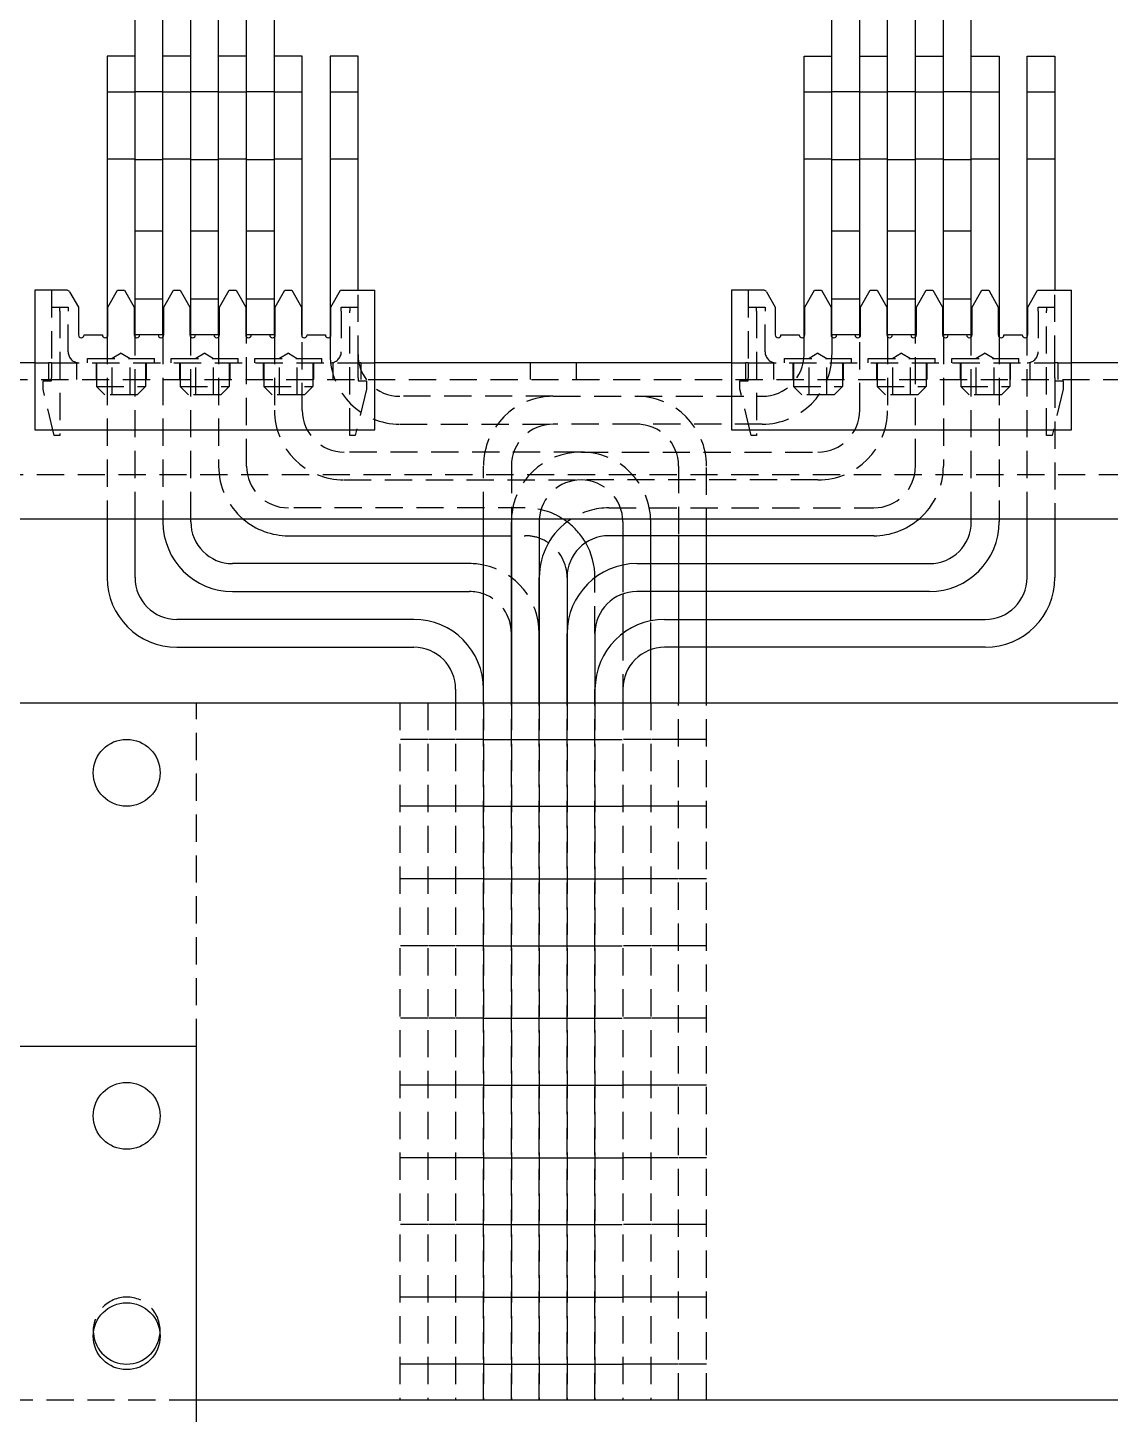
# Model space of a CAD drawing. Header units: millimetres. Extents: x -116965 to 323937, y 291661 to 566926.
# Drawn here: x -22445.9 to -22319.7, y 303244.3 to 303405.9 of the extents above; entities that cross this region are included whole.
import ezdxf

# ---------------------------------------------------------------- set-up
doc = ezdxf.new("R2010")
doc.units = ezdxf.units.MM
doc.linetypes.add('HIDDEN2', pattern=[4.7625, 3.175, -1.5875])
doc.layers.add('ALPHA', color=255, linetype='Continuous')
doc.layers.add('Pointille_Court', color=40, linetype='HIDDEN2', lineweight=25)

msp = doc.modelspace()

# ---------------------------------------------------------------- linework, layer by layer
at = {"layer": 'ALPHA'}
for p, q in [((-22433.423444, 303370.0804), (-22433.423444, 303451.3304)), ((-22430.173444, 303370.0804), (-22430.173444, 303451.3304)), ((-22426.923444, 303370.0804), (-22426.923444, 303451.3304)), ((-22423.673444, 303370.0804), (-22423.673444, 303451.3304)), ((-22420.423444, 303370.0804), (-22420.423444, 303451.3304)), ((-22417.173444, 303370.0804), (-22417.173444, 303451.3304)), ((-22352.173444, 303370.0804), (-22352.173444, 303451.3304)), ((-22348.923444, 303370.0804), (-22348.923444, 303451.3304)), ((-22345.673444, 303370.0804), (-22345.673444, 303451.3304)), ((-22342.423444, 303370.0804), (-22342.423444, 303451.3304)), ((-22339.173444, 303370.0804), (-22339.173444, 303451.3304)), ((-22335.923444, 303370.0804), (-22335.923444, 303451.3304)), ((-22436.673444, 303402.5804), (-22436.673444, 303369.848303)), ((-22433.423444, 303402.5804), (-22436.673444, 303402.5804)), ((-22426.923444, 303402.5804), (-22430.173444, 303402.5804)), ((-22420.423444, 303402.5804), (-22423.673444, 303402.5804)), ((-22413.923444, 303402.5804), (-22417.173444, 303402.5804)), ((-22413.923444, 303369.848303), (-22413.923444, 303402.5804)), ((-22410.673444, 303402.5804), (-22410.673444, 303369.848303)), ((-22407.423444, 303402.5804), (-22410.673444, 303402.5804)), ((-22407.423444, 303375.2804), (-22407.423444, 303402.5804)), ((-22355.423444, 303369.848303), (-22355.423444, 303402.5804)), ((-22355.423444, 303402.5804), (-22352.173444, 303402.5804)), ((-22348.923444, 303402.5804), (-22345.673444, 303402.5804)), ((-22342.423444, 303402.5804), (-22339.173444, 303402.5804)), ((-22335.923444, 303402.5804), (-22332.673444, 303402.5804)), ((-22332.673444, 303402.5804), (-22332.673444, 303369.848303)), ((-22329.423444, 303369.848303), (-22329.423444, 303402.5804)), ((-22329.423444, 303402.5804), (-22326.173444, 303402.5804)), ((-22326.173444, 303402.5804), (-22326.173444, 303375.2804)), ((-22445.123444, 303375.2804), (-22445.123444, 303359.0304)), ((-22441.334415, 303375.2804), (-22445.123444, 303375.2804)), ((-22441.052957, 303375.1179), (-22440.020944, 303373.3304)), ((-22436.575944, 303373.3304), (-22435.450111, 303375.2804)), ((-22435.450111, 303375.2804), (-22434.646777, 303375.2804)), ((-22434.646777, 303375.2804), (-22433.520944, 303373.3304)), ((-22430.075944, 303373.3304), (-22428.950111, 303375.2804)), ((-22428.950111, 303375.2804), (-22428.146777, 303375.2804)), ((-22428.146777, 303375.2804), (-22427.020944, 303373.3304)), ((-22423.575944, 303373.3304), (-22422.450111, 303375.2804)), ((-22422.450111, 303375.2804), (-22421.646777, 303375.2804)), ((-22421.646777, 303375.2804), (-22420.520944, 303373.3304)), ((-22417.075944, 303373.3304), (-22415.950111, 303375.2804)), ((-22415.950111, 303375.2804), (-22415.146777, 303375.2804)), ((-22415.146777, 303375.2804), (-22414.020944, 303373.3304)), ((-22410.575944, 303373.3304), (-22409.450111, 303375.2804)), ((-22409.450111, 303375.2804), (-22405.473444, 303375.2804)), ((-22405.473444, 303359.0304), (-22405.473444, 303375.2804)), ((-22363.873444, 303375.2804), (-22363.873444, 303359.0304)), ((-22360.084415, 303375.2804), (-22363.873444, 303375.2804)), ((-22359.802957, 303375.1179), (-22358.770944, 303373.3304)), ((-22355.325944, 303373.3304), (-22354.200111, 303375.2804)), ((-22354.200111, 303375.2804), (-22353.396777, 303375.2804)), ((-22353.396777, 303375.2804), (-22352.270944, 303373.3304)), ((-22348.825944, 303373.3304), (-22347.700111, 303375.2804)), ((-22347.700111, 303375.2804), (-22346.896777, 303375.2804)), ((-22346.896777, 303375.2804), (-22345.770944, 303373.3304)), ((-22342.325944, 303373.3304), (-22341.200111, 303375.2804)), ((-22341.200111, 303375.2804), (-22340.396777, 303375.2804)), ((-22340.396777, 303375.2804), (-22339.270944, 303373.3304)), ((-22335.825944, 303373.3304), (-22334.700111, 303375.2804)), ((-22334.700111, 303375.2804), (-22333.896777, 303375.2804)), ((-22333.896777, 303375.2804), (-22332.770944, 303373.3304)), ((-22329.325944, 303373.3304), (-22328.200111, 303375.2804)), ((-22328.200111, 303375.2804), (-22324.223444, 303375.2804)), ((-22324.223444, 303359.0304), (-22324.223444, 303375.2804)), ((-22440.020944, 303373.3304), (-22440.020944, 303370.0804)), ((-22436.575944, 303370.0804), (-22436.575944, 303373.3304)), ((-22433.520944, 303373.3304), (-22433.520944, 303370.0804)), ((-22430.075944, 303370.0804), (-22430.075944, 303373.3304)), ((-22427.020944, 303373.3304), (-22427.020944, 303370.0804)), ((-22423.575944, 303370.0804), (-22423.575944, 303373.3304)), ((-22420.520944, 303373.3304), (-22420.520944, 303370.0804)), ((-22417.075944, 303370.0804), (-22417.075944, 303373.3304)), ((-22414.020944, 303373.3304), (-22414.020944, 303370.0804)), ((-22410.575944, 303370.0804), (-22410.575944, 303373.3304)), ((-22358.770944, 303373.3304), (-22358.770944, 303370.0804)), ((-22355.325944, 303370.0804), (-22355.325944, 303373.3304)), ((-22352.270944, 303373.3304), (-22352.270944, 303370.0804)), ((-22348.825944, 303370.0804), (-22348.825944, 303373.3304)), ((-22345.770944, 303373.3304), (-22345.770944, 303370.0804)), ((-22342.325944, 303370.0804), (-22342.325944, 303373.3304)), ((-22339.270944, 303373.3304), (-22339.270944, 303370.0804)), ((-22335.825944, 303370.0804), (-22335.825944, 303373.3304)), ((-22332.770944, 303373.3304), (-22332.770944, 303370.0804)), ((-22329.325944, 303370.0804), (-22329.325944, 303373.3304)), ((-22439.370944, 303370.0804), (-22437.225944, 303370.0804)), ((-22430.173444, 303370.0804), (-22433.423444, 303370.0804)), ((-22433.423444, 303369.848303), (-22433.423444, 303370.0804)), ((-22430.173444, 303370.0804), (-22430.173444, 303369.848303)), ((-22423.673444, 303370.0804), (-22426.923444, 303370.0804)), ((-22426.923444, 303369.848303), (-22426.923444, 303370.0804)), ((-22423.673444, 303370.0804), (-22423.673444, 303369.848303)), ((-22417.173444, 303370.0804), (-22420.423444, 303370.0804)), ((-22420.423444, 303369.848303), (-22420.423444, 303370.0804)), ((-22417.173444, 303370.0804), (-22417.173444, 303369.848303)), ((-22413.370944, 303370.0804), (-22411.225944, 303370.0804)), ((-22358.120944, 303370.0804), (-22355.975944, 303370.0804)), ((-22348.923444, 303370.0804), (-22352.173444, 303370.0804)), ((-22352.173444, 303370.0804), (-22352.173444, 303369.848303)), ((-22348.923444, 303369.848303), (-22348.923444, 303370.0804)), ((-22342.423444, 303370.0804), (-22345.673444, 303370.0804)), ((-22345.673444, 303370.0804), (-22345.673444, 303369.848303)), ((-22342.423444, 303369.848303), (-22342.423444, 303370.0804)), ((-22335.923444, 303370.0804), (-22339.173444, 303370.0804)), ((-22339.173444, 303370.0804), (-22339.173444, 303369.848303)), ((-22335.923444, 303369.848303), (-22335.923444, 303370.0804)), ((-22332.120944, 303370.0804), (-22329.975944, 303370.0804)), ((-22445.123444, 303366.8304), (-22486.723444, 303366.8304)), ((-22363.873444, 303366.8304), (-22405.473444, 303366.8304)), ((-22282.623444, 303366.8304), (-22324.223444, 303366.8304)), ((-22445.123444, 303359.0304), (-22405.473444, 303359.0304)), ((-22363.873444, 303359.0304), (-22324.223444, 303359.0304)), ((-22222.173444, 303348.6304), (-22550.423444, 303348.6304)), ((-22436.673444, 303348.6304), (-22436.673444, 303341.8054)), ((-22433.423444, 303341.8054), (-22433.423444, 303348.6304)), ((-22430.173444, 303348.6304), (-22430.173444, 303348.3054)), ((-22426.923444, 303348.3054), (-22426.923444, 303348.6304)), ((-22392.798444, 303327.1804), (-22392.798444, 303348.6304)), ((-22389.548444, 303348.6304), (-22389.548444, 303327.1804)), ((-22389.548444, 303327.1804), (-22389.548444, 303348.3054)), ((-22386.298444, 303348.3054), (-22386.298444, 303327.1804)), ((-22335.923444, 303348.3054), (-22335.923444, 303348.6304)), ((-22332.673444, 303348.6304), (-22332.673444, 303348.3054)), ((-22329.423444, 303341.8054), (-22329.423444, 303348.6304)), ((-22326.173444, 303348.6304), (-22326.173444, 303341.8054)), ((-22415.548444, 303346.6804), (-22392.798444, 303346.6804)), ((-22347.298444, 303346.6804), (-22378.173444, 303346.6804)), ((-22376.548444, 303346.6804), (-22376.548444, 303343.266241)), ((-22373.298444, 303343.4304), (-22373.298444, 303346.6804)), ((-22370.048444, 303346.6804), (-22370.048444, 303343.4304)), ((-22366.798444, 303343.4304), (-22366.798444, 303346.6804)), ((-22394.423444, 303343.4304), (-22422.048444, 303343.4304)), ((-22374.923444, 303343.4304), (-22340.798444, 303343.4304)), ((-22386.298444, 303327.1804), (-22386.298444, 303341.8054)), ((-22383.048444, 303341.8054), (-22383.048444, 303327.1804)), ((-22422.048444, 303340.1804), (-22394.423444, 303340.1804)), ((-22340.798444, 303340.1804), (-22374.923444, 303340.1804)), ((-22373.298444, 303336.766241), (-22373.298444, 303340.1804)), ((-22370.048444, 303340.1804), (-22370.048444, 303336.9304)), ((-22366.798444, 303336.9304), (-22366.798444, 303340.1804)), ((-22376.548444, 303339.901594), (-22376.548444, 303335.3054)), ((-22400.923444, 303336.9304), (-22428.548444, 303336.9304)), ((-22371.673444, 303336.9304), (-22334.298444, 303336.9304)), ((-22383.048444, 303327.1804), (-22383.048444, 303335.3054)), ((-22379.798444, 303335.3054), (-22379.798444, 303327.1804)), ((-22428.548444, 303333.6804), (-22400.923444, 303333.6804)), ((-22373.298444, 303327.1804), (-22373.298444, 303333.401594)), ((-22334.298444, 303333.6804), (-22371.673444, 303333.6804)), ((-22370.048444, 303333.6804), (-22370.048444, 303327.1804)), ((-22366.798444, 303327.1804), (-22366.798444, 303333.6804)), ((-22396.048444, 303328.8054), (-22396.048444, 303327.1804)), ((-22379.798444, 303327.1804), (-22379.798444, 303328.8054)), ((-22376.548444, 303328.8054), (-22376.548444, 303327.1804)), ((-22256.298444, 303327.1804), (-22507.523444, 303327.1804)), ((-22507.523444, 303287.2054), (-22426.273444, 303287.2054)), ((-22426.273444, 303104.2304), (-22426.273444, 303287.2054)), ((-22256.298444, 303245.9304), (-22426.273444, 303245.9304))]:
    msp.add_line(p, q, dxfattribs=at)
for centre in [(-22434.398444, 303319.0554), (-22434.398444, 303279.0804), (-22434.398444, 303253.4054)]:
    msp.add_circle(centre, 3.9, dxfattribs=at)
for centre, radius, start, end in [((-22441.334415, 303374.9554), 0.325, 30, 90), ((-22360.084415, 303374.9554), 0.325, 30, 90), ((-22439.695944, 303370.0804), 0.325, 180, 0), ((-22436.900944, 303370.0804), 0.325, 180, 0), ((-22433.195944, 303370.0804), 0.325, 180, 0), ((-22430.400944, 303370.0804), 0.325, 180, 0), ((-22426.695944, 303370.0804), 0.325, 180, 0), ((-22423.900944, 303370.0804), 0.325, 180, 0), ((-22420.195944, 303370.0804), 0.325, 180, 0), ((-22417.400944, 303370.0804), 0.325, 180, 0), ((-22413.695944, 303370.0804), 0.325, 180, 0), ((-22410.900944, 303370.0804), 0.325, 180, 0), ((-22358.445944, 303370.0804), 0.325, 180, 0), ((-22355.650944, 303370.0804), 0.325, 180, 0), ((-22351.945944, 303370.0804), 0.325, 180, 0), ((-22349.150944, 303370.0804), 0.325, 180, 0), ((-22345.445944, 303370.0804), 0.325, 180, 0), ((-22342.650944, 303370.0804), 0.325, 180, 0), ((-22338.945944, 303370.0804), 0.325, 180, 0), ((-22336.150944, 303370.0804), 0.325, 180, 0), ((-22332.445944, 303370.0804), 0.325, 180, 0), ((-22329.650944, 303370.0804), 0.325, 180, 0), ((-22422.048444, 303348.3054), 8.125, 180, 270), ((-22422.048444, 303348.3054), 4.875, 180, 270), ((-22415.548444, 303354.8054), 8.125, 229.46419789, 270), ((-22381.423444, 303348.3054), 8.125, 177.70755723, 180), ((-22381.423444, 303348.3054), 4.875, 176.17744627, 180), ((-22378.173444, 303341.8054), 8.125, 122.85988038, 180), ((-22387.923444, 303341.8054), 8.125, 53.13010235, 57.14011962), ((-22347.298444, 303354.8054), 8.125, 270, 310.53580211), ((-22340.798444, 303348.3054), 4.875, 270, 0), ((-22340.798444, 303348.3054), 8.125, 270, 0), ((-22378.173444, 303341.8054), 4.875, 90, 180), ((-22387.923444, 303341.8054), 4.875, 56.2510114, 70.52877937), ((-22387.923444, 303341.8054), 8.125, 0, 29.92643486), ((-22394.423444, 303335.3054), 8.125, 78.46304097, 90), ((-22374.923444, 303335.3054), 8.125, 90, 180), ((-22428.548444, 303341.8054), 8.125, 180, 270), ((-22428.548444, 303341.8054), 4.875, 180, 270), ((-22334.298444, 303341.8054), 4.875, 270, 0), ((-22334.298444, 303341.8054), 8.125, 270, 0), ((-22394.423444, 303335.3054), 4.875, 70.52877937, 90), ((-22374.923444, 303335.3054), 4.875, 90, 180), ((-22400.923444, 303328.8054), 8.125, 0, 90), ((-22371.673444, 303328.8054), 8.125, 90, 180), ((-22400.923444, 303328.8054), 4.875, 0, 90), ((-22371.673444, 303328.8054), 4.875, 90, 180), ((-22434.398444, 303254.0554), 3.9, 184.78019185, 355.21980815)]:
    msp.add_arc(centre, radius, start, end, dxfattribs=at)
at = {"layer": 'Pointille_Court'}
for p, q in [((-22433.423444, 303398.3554), (-22436.673444, 303398.3554)), ((-22430.173444, 303398.4204), (-22433.423444, 303398.4204)), ((-22426.923444, 303398.3554), (-22430.173444, 303398.3554)), ((-22423.673444, 303398.4204), (-22426.923444, 303398.4204)), ((-22420.423444, 303398.3554), (-22423.673444, 303398.3554)), ((-22417.173444, 303398.4204), (-22420.423444, 303398.4204)), ((-22413.923444, 303398.3554), (-22417.173444, 303398.3554)), ((-22407.423444, 303398.3554), (-22410.673444, 303398.3554)), ((-22352.173444, 303398.3554), (-22355.423444, 303398.3554)), ((-22348.923444, 303398.4204), (-22352.173444, 303398.4204)), ((-22345.673444, 303398.3554), (-22348.923444, 303398.3554)), ((-22342.423444, 303398.4204), (-22345.673444, 303398.4204)), ((-22339.173444, 303398.3554), (-22342.423444, 303398.3554)), ((-22335.923444, 303398.4204), (-22339.173444, 303398.4204)), ((-22332.673444, 303398.3554), (-22335.923444, 303398.3554)), ((-22326.173444, 303398.3554), (-22329.423444, 303398.3554)), ((-22433.423444, 303390.5554), (-22436.673444, 303390.5554)), ((-22430.173444, 303390.4904), (-22433.423444, 303390.4904)), ((-22426.923444, 303390.5554), (-22430.173444, 303390.5554)), ((-22423.673444, 303390.4904), (-22426.923444, 303390.4904)), ((-22420.423444, 303390.5554), (-22423.673444, 303390.5554)), ((-22417.173444, 303390.4904), (-22420.423444, 303390.4904)), ((-22413.923444, 303390.5554), (-22417.173444, 303390.5554)), ((-22407.423444, 303390.5554), (-22410.673444, 303390.5554)), ((-22352.173444, 303390.5554), (-22355.423444, 303390.5554)), ((-22348.923444, 303390.4904), (-22352.173444, 303390.4904)), ((-22345.673444, 303390.5554), (-22348.923444, 303390.5554)), ((-22342.423444, 303390.4904), (-22345.673444, 303390.4904)), ((-22339.173444, 303390.5554), (-22342.423444, 303390.5554)), ((-22335.923444, 303390.4904), (-22339.173444, 303390.4904)), ((-22332.673444, 303390.5554), (-22335.923444, 303390.5554)), ((-22326.173444, 303390.5554), (-22329.423444, 303390.5554)), ((-22430.173444, 303382.1704), (-22433.423444, 303382.1704)), ((-22423.673444, 303382.1704), (-22426.923444, 303382.1704)), ((-22417.173444, 303382.1704), (-22420.423444, 303382.1704)), ((-22348.923444, 303382.1704), (-22352.173444, 303382.1704)), ((-22342.423444, 303382.1704), (-22345.673444, 303382.1704)), ((-22335.923444, 303382.1704), (-22339.173444, 303382.1704)), ((-22443.173444, 303375.2804), (-22443.173444, 303366.8304)), ((-22430.173444, 303374.2404), (-22433.423444, 303374.2404)), ((-22423.673444, 303374.2404), (-22426.923444, 303374.2404)), ((-22417.173444, 303374.2404), (-22420.423444, 303374.2404)), ((-22407.423444, 303366.8304), (-22407.423444, 303375.2804)), ((-22361.923444, 303375.2804), (-22361.923444, 303366.8304)), ((-22348.923444, 303374.2404), (-22352.173444, 303374.2404)), ((-22342.423444, 303374.2404), (-22345.673444, 303374.2404)), ((-22335.923444, 303374.2404), (-22339.173444, 303374.2404)), ((-22326.173444, 303366.8304), (-22326.173444, 303375.2804)), ((-22443.173444, 303373.3304), (-22441.223444, 303373.3304)), ((-22442.198444, 303372.864075), (-22442.198444, 303373.3304)), ((-22442.198444, 303372.864075), (-22442.198444, 303358.3804)), ((-22441.223444, 303373.3304), (-22441.223444, 303372.859913)), ((-22441.223444, 303368.1304), (-22441.223444, 303372.859913)), ((-22409.373444, 303373.3304), (-22407.423444, 303373.3304)), ((-22409.373444, 303372.859913), (-22409.373444, 303373.3304)), ((-22409.373444, 303372.859913), (-22409.373444, 303368.1304)), ((-22408.398444, 303373.3304), (-22408.398444, 303372.870258)), ((-22408.398444, 303358.3804), (-22408.398444, 303372.870258)), ((-22361.923444, 303373.3304), (-22359.973444, 303373.3304)), ((-22360.948444, 303372.864075), (-22360.948444, 303373.3304)), ((-22360.948444, 303372.864075), (-22360.948444, 303358.3804)), ((-22359.973444, 303373.3304), (-22359.973444, 303372.859913)), ((-22359.973444, 303368.1304), (-22359.973444, 303372.859913)), ((-22328.123444, 303373.3304), (-22326.173444, 303373.3304)), ((-22328.123444, 303372.859913), (-22328.123444, 303373.3304)), ((-22328.123444, 303372.859913), (-22328.123444, 303368.1304)), ((-22327.148444, 303373.3304), (-22327.148444, 303372.870258)), ((-22327.148444, 303358.3804), (-22327.148444, 303372.870258)), ((-22436.673444, 303369.848303), (-22436.673444, 303348.6304)), ((-22433.423444, 303348.6304), (-22433.423444, 303369.848303)), ((-22430.173444, 303369.848303), (-22430.173444, 303348.6304)), ((-22426.923444, 303348.6304), (-22426.923444, 303369.848303)), ((-22423.673444, 303369.848303), (-22423.673444, 303354.8054)), ((-22420.423444, 303354.8054), (-22420.423444, 303369.848303)), ((-22417.173444, 303369.848303), (-22417.173444, 303361.3054)), ((-22413.923444, 303361.3054), (-22413.923444, 303369.848303)), ((-22410.673444, 303369.848303), (-22410.673444, 303367.8054)), ((-22355.423444, 303367.8054), (-22355.423444, 303369.848303)), ((-22352.173444, 303369.848303), (-22352.173444, 303367.8054)), ((-22348.923444, 303361.3054), (-22348.923444, 303369.848303)), ((-22345.673444, 303369.848303), (-22345.673444, 303361.3054)), ((-22342.423444, 303354.8054), (-22342.423444, 303369.848303)), ((-22339.173444, 303369.848303), (-22339.173444, 303354.8054)), ((-22335.923444, 303348.6304), (-22335.923444, 303369.848303)), ((-22332.673444, 303369.848303), (-22332.673444, 303348.6304)), ((-22329.423444, 303348.6304), (-22329.423444, 303369.848303)), ((-22435.048444, 303367.942795), (-22436.088444, 303367.3179)), ((-22435.048444, 303367.942795), (-22434.008444, 303367.3179)), ((-22425.298444, 303367.942795), (-22426.338444, 303367.3179)), ((-22425.298444, 303367.942795), (-22424.258444, 303367.3179)), ((-22415.548444, 303367.942795), (-22416.588444, 303367.3179)), ((-22415.548444, 303367.942795), (-22414.508444, 303367.3179)), ((-22353.798444, 303367.942795), (-22354.838444, 303367.3179)), ((-22353.798444, 303367.942795), (-22352.758444, 303367.3179)), ((-22344.048444, 303367.942795), (-22345.088444, 303367.3179)), ((-22344.048444, 303367.942795), (-22343.008444, 303367.3179)), ((-22334.298444, 303367.942795), (-22335.338444, 303367.3179)), ((-22334.298444, 303367.942795), (-22333.258444, 303367.3179)), ((-22445.123444, 303366.8304), (-22443.498444, 303366.8304)), ((-22443.475469, 303366.8304), (-22443.498444, 303366.8304)), ((-22443.498444, 303366.8304), (-22443.498444, 303364.8804)), ((-22443.173444, 303366.8304), (-22443.475469, 303366.8304)), ((-22443.173444, 303366.8304), (-22443.173444, 303365.08423)), ((-22443.173444, 303366.8304), (-22407.423444, 303366.8304)), ((-22440.248444, 303366.8304), (-22440.248444, 303364.8804)), ((-22438.948444, 303366.8304), (-22438.948444, 303367.3179)), ((-22438.948444, 303367.3179), (-22431.148444, 303367.3179)), ((-22437.973444, 303366.8304), (-22437.973444, 303364.8804)), ((-22437.908444, 303366.8304), (-22437.908444, 303364.0679)), ((-22436.088444, 303363.0929), (-22436.088444, 303366.8304)), ((-22434.008444, 303363.0929), (-22434.008444, 303366.8304)), ((-22432.188444, 303366.8304), (-22432.188444, 303364.0679)), ((-22432.123444, 303366.8304), (-22432.123444, 303364.8804)), ((-22431.148444, 303366.8304), (-22431.148444, 303367.3179)), ((-22429.198444, 303366.8304), (-22429.198444, 303367.3179)), ((-22429.198444, 303367.3179), (-22421.398444, 303367.3179)), ((-22428.223444, 303366.8304), (-22428.223444, 303364.8804)), ((-22428.158444, 303366.8304), (-22428.158444, 303364.0679)), ((-22426.338444, 303363.0929), (-22426.338444, 303366.8304)), ((-22424.258444, 303363.0929), (-22424.258444, 303366.8304)), ((-22422.438444, 303366.8304), (-22422.438444, 303364.0679)), ((-22422.373444, 303366.8304), (-22422.373444, 303364.8804)), ((-22421.398444, 303366.8304), (-22421.398444, 303367.3179)), ((-22419.448444, 303366.8304), (-22419.448444, 303367.3179)), ((-22419.448444, 303367.3179), (-22411.648444, 303367.3179)), ((-22418.473444, 303366.8304), (-22418.473444, 303364.8804)), ((-22418.408444, 303366.8304), (-22418.408444, 303364.0679)), ((-22416.588444, 303363.0929), (-22416.588444, 303366.8304)), ((-22414.508444, 303363.0929), (-22414.508444, 303366.8304)), ((-22412.688444, 303366.8304), (-22412.688444, 303364.0679)), ((-22412.623444, 303366.8304), (-22412.623444, 303364.8804)), ((-22411.648444, 303366.8304), (-22411.648444, 303367.3179)), ((-22410.348444, 303366.8304), (-22410.348444, 303364.8804)), ((-22407.121418, 303366.8304), (-22407.423444, 303366.8304)), ((-22407.423444, 303365.08423), (-22407.423444, 303366.8304)), ((-22407.098444, 303366.8304), (-22407.121418, 303366.8304)), ((-22407.098444, 303366.8304), (-22405.473444, 303366.8304)), ((-22407.098444, 303366.8304), (-22407.098444, 303364.8804)), ((-22387.370944, 303366.8304), (-22387.370944, 303364.8804)), ((-22381.975944, 303366.8304), (-22381.975944, 303364.8804)), ((-22363.873444, 303366.8304), (-22362.248444, 303366.8304)), ((-22362.225469, 303366.8304), (-22362.248444, 303366.8304)), ((-22362.248444, 303366.8304), (-22362.248444, 303364.8804)), ((-22361.923444, 303366.8304), (-22362.225469, 303366.8304)), ((-22361.923444, 303366.8304), (-22361.923444, 303365.08423)), ((-22361.923444, 303366.8304), (-22326.173444, 303366.8304)), ((-22358.998444, 303366.8304), (-22358.998444, 303364.8804)), ((-22357.698444, 303366.8304), (-22357.698444, 303367.3179)), ((-22357.698444, 303367.3179), (-22349.898444, 303367.3179)), ((-22356.723444, 303366.8304), (-22356.723444, 303364.8804)), ((-22356.658444, 303366.8304), (-22356.658444, 303364.0679)), ((-22354.838444, 303363.0929), (-22354.838444, 303366.8304)), ((-22352.758444, 303363.0929), (-22352.758444, 303366.8304)), ((-22350.938444, 303366.8304), (-22350.938444, 303364.0679)), ((-22350.873444, 303366.8304), (-22350.873444, 303364.8804)), ((-22349.898444, 303366.8304), (-22349.898444, 303367.3179)), ((-22347.948444, 303366.8304), (-22347.948444, 303367.3179)), ((-22347.948444, 303367.3179), (-22340.148444, 303367.3179)), ((-22346.973444, 303366.8304), (-22346.973444, 303364.8804)), ((-22346.908444, 303366.8304), (-22346.908444, 303364.0679)), ((-22345.088444, 303363.0929), (-22345.088444, 303366.8304)), ((-22343.008444, 303363.0929), (-22343.008444, 303366.8304)), ((-22341.188444, 303366.8304), (-22341.188444, 303364.0679)), ((-22341.123444, 303366.8304), (-22341.123444, 303364.8804)), ((-22340.148444, 303366.8304), (-22340.148444, 303367.3179)), ((-22338.198444, 303366.8304), (-22338.198444, 303367.3179)), ((-22338.198444, 303367.3179), (-22330.398444, 303367.3179)), ((-22337.223444, 303366.8304), (-22337.223444, 303364.8804)), ((-22337.158444, 303366.8304), (-22337.158444, 303364.0679)), ((-22335.338444, 303363.0929), (-22335.338444, 303366.8304)), ((-22333.258444, 303363.0929), (-22333.258444, 303366.8304)), ((-22331.438444, 303366.8304), (-22331.438444, 303364.0679)), ((-22331.373444, 303366.8304), (-22331.373444, 303364.8804)), ((-22330.398444, 303366.8304), (-22330.398444, 303367.3179)), ((-22329.098444, 303366.8304), (-22329.098444, 303364.8804)), ((-22325.871418, 303366.8304), (-22326.173444, 303366.8304)), ((-22326.173444, 303365.08423), (-22326.173444, 303366.8304)), ((-22325.848444, 303366.8304), (-22325.871418, 303366.8304)), ((-22325.848444, 303366.8304), (-22324.223444, 303366.8304)), ((-22325.848444, 303366.8304), (-22325.848444, 303364.8804)), ((-22563.423444, 303364.8804), (-22209.173444, 303364.8804)), ((-22444.148444, 303364.7504), (-22443.173444, 303364.7504)), ((-22444.148444, 303363.7754), (-22444.148444, 303364.7504)), ((-22443.173444, 303364.7504), (-22443.173444, 303365.08423)), ((-22407.423444, 303365.08423), (-22407.423444, 303364.7504)), ((-22407.423444, 303364.7504), (-22406.448444, 303364.7504)), ((-22406.448444, 303364.7504), (-22406.448444, 303363.7754)), ((-22362.898444, 303364.7504), (-22361.923444, 303364.7504)), ((-22362.898444, 303363.7754), (-22362.898444, 303364.7504)), ((-22361.923444, 303364.7504), (-22361.923444, 303365.08423)), ((-22326.173444, 303365.08423), (-22326.173444, 303364.7504)), ((-22326.173444, 303364.7504), (-22325.198444, 303364.7504)), ((-22326.173444, 303364.7504), (-22326.173444, 303348.6304)), ((-22325.198444, 303364.7504), (-22325.198444, 303363.7754)), ((-22442.848444, 303358.3804), (-22444.148444, 303363.7754)), ((-22436.933444, 303363.0929), (-22437.908444, 303364.0679)), ((-22437.908444, 303364.0679), (-22432.188444, 303364.0679)), ((-22433.163444, 303363.0929), (-22436.933444, 303363.0929)), ((-22433.163444, 303363.0929), (-22432.188444, 303364.0679)), ((-22427.183444, 303363.0929), (-22428.158444, 303364.0679)), ((-22428.158444, 303364.0679), (-22422.438444, 303364.0679)), ((-22423.413444, 303363.0929), (-22427.183444, 303363.0929)), ((-22423.413444, 303363.0929), (-22422.438444, 303364.0679)), ((-22417.433444, 303363.0929), (-22418.408444, 303364.0679)), ((-22418.408444, 303364.0679), (-22412.688444, 303364.0679)), ((-22413.663444, 303363.0929), (-22417.433444, 303363.0929)), ((-22413.663444, 303363.0929), (-22412.688444, 303364.0679)), ((-22406.448444, 303363.7754), (-22407.748444, 303358.3804)), ((-22384.673444, 303362.9304), (-22402.548444, 303362.9304)), ((-22384.673444, 303362.9304), (-22360.298444, 303362.9304)), ((-22361.598444, 303358.3804), (-22362.898444, 303363.7754)), ((-22355.683444, 303363.0929), (-22356.658444, 303364.0679)), ((-22356.658444, 303364.0679), (-22350.938444, 303364.0679)), ((-22351.913444, 303363.0929), (-22355.683444, 303363.0929)), ((-22351.913444, 303363.0929), (-22350.938444, 303364.0679)), ((-22345.933444, 303363.0929), (-22346.908444, 303364.0679)), ((-22346.908444, 303364.0679), (-22341.188444, 303364.0679)), ((-22342.163444, 303363.0929), (-22345.933444, 303363.0929)), ((-22342.163444, 303363.0929), (-22341.188444, 303364.0679)), ((-22336.183444, 303363.0929), (-22337.158444, 303364.0679)), ((-22337.158444, 303364.0679), (-22331.438444, 303364.0679)), ((-22332.413444, 303363.0929), (-22336.183444, 303363.0929)), ((-22332.413444, 303363.0929), (-22331.438444, 303364.0679)), ((-22325.198444, 303363.7754), (-22326.498444, 303358.3804)), ((-22402.548444, 303359.6804), (-22384.673444, 303359.6804)), ((-22360.298444, 303359.6804), (-22384.673444, 303359.6804)), ((-22442.198444, 303358.3804), (-22442.848444, 303358.3804)), ((-22407.748444, 303358.3804), (-22408.398444, 303358.3804)), ((-22360.948444, 303358.3804), (-22361.598444, 303358.3804)), ((-22326.498444, 303358.3804), (-22327.148444, 303358.3804)), ((-22381.423444, 303356.4304), (-22409.048444, 303356.4304)), ((-22381.423444, 303356.4304), (-22353.798444, 303356.4304)), ((-22392.798444, 303348.6304), (-22392.798444, 303354.8054)), ((-22389.548444, 303354.8054), (-22389.548444, 303348.6304)), ((-22370.048444, 303354.8054), (-22370.048444, 303346.6804)), ((-22366.798444, 303346.6804), (-22366.798444, 303354.8054)), ((-22530.598444, 303353.8304), (-22238.748444, 303353.8304)), ((-22409.048444, 303353.1804), (-22381.423444, 303353.1804)), ((-22353.798444, 303353.1804), (-22381.423444, 303353.1804)), ((-22387.923444, 303349.9304), (-22415.548444, 303349.9304)), ((-22378.173444, 303349.9304), (-22347.298444, 303349.9304)), ((-22376.548444, 303348.3054), (-22376.548444, 303346.6804)), ((-22373.298444, 303346.6804), (-22373.298444, 303348.3054)), ((-22392.798444, 303346.6804), (-22387.923444, 303346.6804)), ((-22373.298444, 303340.1804), (-22373.298444, 303343.4304)), ((-22370.048444, 303343.4304), (-22370.048444, 303340.1804)), ((-22366.798444, 303340.1804), (-22366.798444, 303343.4304)), ((-22379.798444, 303335.3054), (-22379.798444, 303341.8054)), ((-22376.548444, 303343.266241), (-22376.548444, 303339.901594)), ((-22373.298444, 303333.401594), (-22373.298444, 303336.766241)), ((-22370.048444, 303336.9304), (-22370.048444, 303333.6804)), ((-22366.798444, 303333.6804), (-22366.798444, 303336.9304)), ((-22376.548444, 303335.3054), (-22376.548444, 303328.8054)), ((-22426.273444, 303287.2054), (-22426.273444, 303327.1804)), ((-22402.548444, 303327.1804), (-22402.548444, 303245.9304)), ((-22399.298444, 303327.1804), (-22399.298444, 303245.9304)), ((-22399.298444, 303327.1804), (-22399.298444, 303245.9304)), ((-22396.048444, 303327.1804), (-22396.048444, 303245.9304)), ((-22396.048444, 303327.1804), (-22396.048444, 303245.9304)), ((-22392.798444, 303327.1804), (-22392.798444, 303245.9304)), ((-22392.798444, 303245.9304), (-22392.798444, 303327.1804)), ((-22389.548444, 303245.9304), (-22389.548444, 303327.1804)), ((-22389.548444, 303327.1804), (-22389.548444, 303245.9304)), ((-22386.298444, 303327.1804), (-22386.298444, 303245.9304)), ((-22386.298444, 303245.9304), (-22386.298444, 303327.1804)), ((-22383.048444, 303327.1804), (-22383.048444, 303245.9304)), ((-22383.048444, 303245.9304), (-22383.048444, 303327.1804)), ((-22379.798444, 303327.1804), (-22379.798444, 303245.9304)), ((-22379.798444, 303245.9304), (-22379.798444, 303327.1804)), ((-22376.548444, 303327.1804), (-22376.548444, 303245.9304)), ((-22373.298444, 303327.1804), (-22373.298444, 303245.9304)), ((-22370.048444, 303245.9304), (-22370.048444, 303327.1804)), ((-22366.798444, 303245.9304), (-22366.798444, 303327.1804)), ((-22399.298444, 303322.9554), (-22402.548444, 303322.9554)), ((-22396.048444, 303322.9554), (-22399.298444, 303322.9554)), ((-22392.798444, 303322.9554), (-22396.048444, 303322.9554)), ((-22392.798444, 303322.9554), (-22389.548444, 303322.9554)), ((-22389.548444, 303322.9554), (-22386.298444, 303322.9554)), ((-22386.298444, 303322.9554), (-22383.048444, 303322.9554)), ((-22383.048444, 303322.9554), (-22379.798444, 303322.9554)), ((-22379.798444, 303322.9554), (-22376.548444, 303322.9554)), ((-22373.298444, 303322.9554), (-22376.548444, 303322.9554)), ((-22370.048444, 303322.9554), (-22373.298444, 303322.9554)), ((-22366.798444, 303322.9554), (-22370.048444, 303322.9554)), ((-22399.298444, 303315.1554), (-22402.548444, 303315.1554)), ((-22396.048444, 303315.1554), (-22399.298444, 303315.1554)), ((-22392.798444, 303315.1554), (-22396.048444, 303315.1554)), ((-22392.798444, 303315.1554), (-22389.548444, 303315.1554)), ((-22389.548444, 303315.1554), (-22386.298444, 303315.1554)), ((-22386.298444, 303315.1554), (-22383.048444, 303315.1554)), ((-22383.048444, 303315.1554), (-22379.798444, 303315.1554)), ((-22379.798444, 303315.1554), (-22376.548444, 303315.1554)), ((-22373.298444, 303315.1554), (-22376.548444, 303315.1554)), ((-22370.048444, 303315.1554), (-22373.298444, 303315.1554)), ((-22366.798444, 303315.1554), (-22370.048444, 303315.1554)), ((-22399.298444, 303306.7054), (-22402.548444, 303306.7054)), ((-22396.048444, 303306.7054), (-22399.298444, 303306.7054)), ((-22392.798444, 303306.7054), (-22396.048444, 303306.7054)), ((-22392.798444, 303306.7054), (-22389.548444, 303306.7054)), ((-22389.548444, 303306.7054), (-22386.298444, 303306.7054)), ((-22386.298444, 303306.7054), (-22383.048444, 303306.7054)), ((-22383.048444, 303306.7054), (-22379.798444, 303306.7054)), ((-22379.798444, 303306.7054), (-22376.548444, 303306.7054)), ((-22373.298444, 303306.7054), (-22376.548444, 303306.7054)), ((-22370.048444, 303306.7054), (-22373.298444, 303306.7054)), ((-22366.798444, 303306.7054), (-22370.048444, 303306.7054)), ((-22399.298444, 303298.9054), (-22402.548444, 303298.9054)), ((-22396.048444, 303298.9054), (-22399.298444, 303298.9054)), ((-22392.798444, 303298.9054), (-22396.048444, 303298.9054)), ((-22392.798444, 303298.9054), (-22389.548444, 303298.9054)), ((-22389.548444, 303298.9054), (-22386.298444, 303298.9054)), ((-22386.298444, 303298.9054), (-22383.048444, 303298.9054)), ((-22383.048444, 303298.9054), (-22379.798444, 303298.9054)), ((-22379.798444, 303298.9054), (-22376.548444, 303298.9054)), ((-22373.298444, 303298.9054), (-22376.548444, 303298.9054)), ((-22370.048444, 303298.9054), (-22373.298444, 303298.9054)), ((-22366.798444, 303298.9054), (-22370.048444, 303298.9054)), ((-22399.298444, 303290.4554), (-22402.548444, 303290.4554)), ((-22396.048444, 303290.4554), (-22399.298444, 303290.4554)), ((-22392.798444, 303290.4554), (-22396.048444, 303290.4554)), ((-22392.798444, 303290.4554), (-22389.548444, 303290.4554)), ((-22389.548444, 303290.4554), (-22386.298444, 303290.4554)), ((-22386.298444, 303290.4554), (-22383.048444, 303290.4554)), ((-22383.048444, 303290.4554), (-22379.798444, 303290.4554)), ((-22379.798444, 303290.4554), (-22376.548444, 303290.4554)), ((-22373.298444, 303290.4554), (-22376.548444, 303290.4554)), ((-22370.048444, 303290.4554), (-22373.298444, 303290.4554)), ((-22366.798444, 303290.4554), (-22370.048444, 303290.4554)), ((-22399.298444, 303282.6554), (-22402.548444, 303282.6554)), ((-22396.048444, 303282.6554), (-22399.298444, 303282.6554)), ((-22392.798444, 303282.6554), (-22396.048444, 303282.6554)), ((-22392.798444, 303282.6554), (-22389.548444, 303282.6554)), ((-22389.548444, 303282.6554), (-22386.298444, 303282.6554)), ((-22386.298444, 303282.6554), (-22383.048444, 303282.6554)), ((-22383.048444, 303282.6554), (-22379.798444, 303282.6554)), ((-22379.798444, 303282.6554), (-22376.548444, 303282.6554)), ((-22373.298444, 303282.6554), (-22376.548444, 303282.6554)), ((-22370.048444, 303282.6554), (-22373.298444, 303282.6554)), ((-22366.798444, 303282.6554), (-22370.048444, 303282.6554)), ((-22399.298444, 303274.2054), (-22402.548444, 303274.2054)), ((-22396.048444, 303274.2054), (-22399.298444, 303274.2054)), ((-22392.798444, 303274.2054), (-22396.048444, 303274.2054)), ((-22392.798444, 303274.2054), (-22389.548444, 303274.2054)), ((-22389.548444, 303274.2054), (-22386.298444, 303274.2054)), ((-22386.298444, 303274.2054), (-22383.048444, 303274.2054)), ((-22383.048444, 303274.2054), (-22379.798444, 303274.2054)), ((-22379.798444, 303274.2054), (-22376.548444, 303274.2054)), ((-22373.298444, 303274.2054), (-22376.548444, 303274.2054)), ((-22370.048444, 303274.2054), (-22373.298444, 303274.2054)), ((-22366.798444, 303274.2054), (-22370.048444, 303274.2054)), ((-22399.298444, 303266.4054), (-22402.548444, 303266.4054)), ((-22396.048444, 303266.4054), (-22399.298444, 303266.4054)), ((-22392.798444, 303266.4054), (-22396.048444, 303266.4054)), ((-22392.798444, 303266.4054), (-22389.548444, 303266.4054)), ((-22389.548444, 303266.4054), (-22386.298444, 303266.4054)), ((-22386.298444, 303266.4054), (-22383.048444, 303266.4054)), ((-22383.048444, 303266.4054), (-22379.798444, 303266.4054)), ((-22379.798444, 303266.4054), (-22376.548444, 303266.4054)), ((-22373.298444, 303266.4054), (-22376.548444, 303266.4054)), ((-22370.048444, 303266.4054), (-22373.298444, 303266.4054)), ((-22366.798444, 303266.4054), (-22370.048444, 303266.4054)), ((-22399.298444, 303257.9554), (-22402.548444, 303257.9554)), ((-22396.048444, 303257.9554), (-22399.298444, 303257.9554)), ((-22392.798444, 303257.9554), (-22396.048444, 303257.9554)), ((-22392.798444, 303257.9554), (-22389.548444, 303257.9554)), ((-22389.548444, 303257.9554), (-22386.298444, 303257.9554)), ((-22386.298444, 303257.9554), (-22383.048444, 303257.9554)), ((-22383.048444, 303257.9554), (-22379.798444, 303257.9554)), ((-22379.798444, 303257.9554), (-22376.548444, 303257.9554)), ((-22373.298444, 303257.9554), (-22376.548444, 303257.9554)), ((-22370.048444, 303257.9554), (-22373.298444, 303257.9554)), ((-22366.798444, 303257.9554), (-22370.048444, 303257.9554)), ((-22399.298444, 303250.1554), (-22402.548444, 303250.1554)), ((-22396.048444, 303250.1554), (-22399.298444, 303250.1554)), ((-22392.798444, 303250.1554), (-22396.048444, 303250.1554)), ((-22392.798444, 303250.1554), (-22389.548444, 303250.1554)), ((-22389.548444, 303250.1554), (-22386.298444, 303250.1554)), ((-22386.298444, 303250.1554), (-22383.048444, 303250.1554)), ((-22383.048444, 303250.1554), (-22379.798444, 303250.1554)), ((-22379.798444, 303250.1554), (-22376.548444, 303250.1554)), ((-22373.298444, 303250.1554), (-22376.548444, 303250.1554)), ((-22370.048444, 303250.1554), (-22373.298444, 303250.1554)), ((-22366.798444, 303250.1554), (-22370.048444, 303250.1554)), ((-22426.273444, 303245.9304), (-22507.523444, 303245.9304))]:
    msp.add_line(p, q, dxfattribs=at)
for centre, radius, start, end in [((-22439.923444, 303368.1304), 1.3, 180, 182), ((-22439.923444, 303368.1304), 1.3, 182, 270), ((-22410.673444, 303368.1304), 1.3, 270, 358), ((-22402.548444, 303367.8054), 8.125, 180, 270), ((-22410.673444, 303368.1304), 1.3, 358, 0), ((-22402.548444, 303367.8054), 4.875, 180, 270), ((-22360.298444, 303367.8054), 4.875, 270, 0), ((-22360.298444, 303367.8054), 8.125, 270, 0), ((-22358.673444, 303368.1304), 1.3, 180, 182), ((-22358.673444, 303368.1304), 1.3, 182, 270), ((-22329.423444, 303368.1304), 1.3, 270, 358), ((-22329.423444, 303368.1304), 1.3, 358, 0), ((-22384.673444, 303354.8054), 8.125, 90, 180), ((-22374.923444, 303354.8054), 8.125, 0, 90), ((-22409.048444, 303361.3054), 8.125, 180, 270), ((-22409.048444, 303361.3054), 4.875, 180, 270), ((-22353.798444, 303361.3054), 4.875, 270, 0), ((-22353.798444, 303361.3054), 8.125, 270, 0), ((-22384.673444, 303354.8054), 4.875, 90, 180), ((-22374.923444, 303354.8054), 4.875, 0, 90), ((-22381.423444, 303348.3054), 8.125, 90, 177.70755723), ((-22381.423444, 303348.3054), 8.125, 0, 90), ((-22415.548444, 303354.8054), 8.125, 180, 229.46419789), ((-22415.548444, 303354.8054), 4.875, 180, 270), ((-22347.298444, 303354.8054), 4.875, 270, 0), ((-22347.298444, 303354.8054), 8.125, 310.53580211, 0), ((-22381.423444, 303348.3054), 4.875, 90, 176.17744627), ((-22381.423444, 303348.3054), 4.875, 0, 90), ((-22387.923444, 303341.8054), 8.125, 57.14011962, 90), ((-22378.173444, 303341.8054), 8.125, 90, 122.85988038), ((-22387.923444, 303341.8054), 8.125, 29.92643486, 53.13010235), ((-22387.923444, 303341.8054), 4.875, 70.52877937, 90), ((-22387.923444, 303341.8054), 4.875, 0, 56.2510114), ((-22394.423444, 303335.3054), 8.125, 0, 78.46304097), ((-22394.423444, 303335.3054), 4.875, 0, 70.52877937), ((-22434.398444, 303254.0554), 3.9, 90, 184.78019185), ((-22434.398444, 303254.0554), 3.9, 355.21980815, 90)]:
    msp.add_arc(centre, radius, start, end, dxfattribs=at)

doc.saveas('drawing.dxf')
